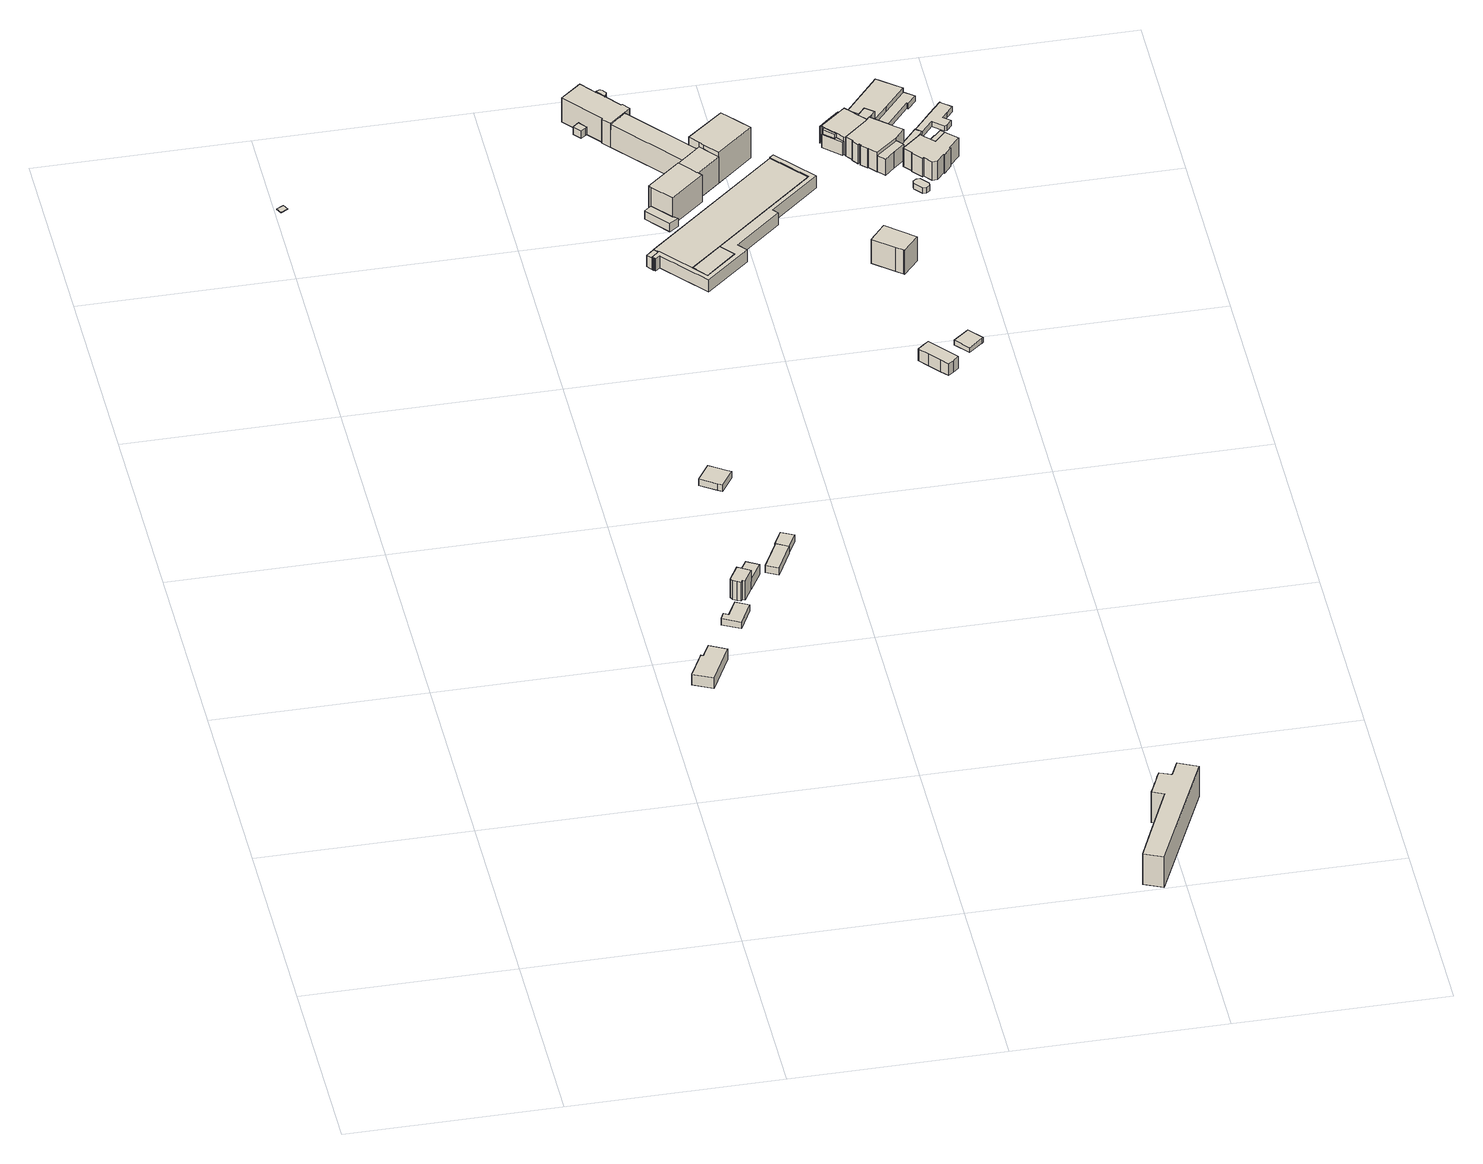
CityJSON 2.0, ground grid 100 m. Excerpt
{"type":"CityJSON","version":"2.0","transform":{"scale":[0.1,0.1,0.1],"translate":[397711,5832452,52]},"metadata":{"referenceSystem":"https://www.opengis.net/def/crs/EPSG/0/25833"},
"CityObjects":{
"building1":{"type":"Building","attributes":{"Gemeindeschluessel":"11000003","BezugspunktDach":"2200","function":"31001_2000","measuredHeight":0.298,"storeysAboveGround":1},"address":[{"country":"Germany","locality":"Berlin","thoroughfareNumber":"8 (1)","thoroughfareName":"Am Sandhaus"}],"geometry":[{"type":"Solid","lod":"1","boundaries":[[[[0,1,2,3]],[[4,5,6,7]],[[4,7,3,2]],[[5,4,2,1]],[[6,5,1,0]],[[7,6,0,3]]]]}]},
"building2":{"type":"Building","attributes":{"Gemeindeschluessel":"11000003","BezugspunktDach":"2200","function":"31001_2000","measuredHeight":5.87,"storeysAboveGround":1},"address":[{"country":"Germany","locality":"Berlin","thoroughfareNumber":"2 (7)","thoroughfareName":"Wiltbergstraße"}],"geometry":[{"type":"Solid","lod":"1","boundaries":[[[[8,9,10,11,12,13,14]],[[15,16,17,18,19,20,21]],[[15,21,14,13]],[[16,15,13,12]],[[17,16,12,11]],[[18,17,11,10]],[[19,18,10,9]],[[20,19,9,8]],[[21,20,8,14]]]]}]},
"building3":{"type":"Building","attributes":{"Gemeindeschluessel":"11000003","BezugspunktDach":"2200","function":"31001_2523","measuredHeight":3.53,"storeysAboveGround":1},"address":[{"country":"Germany","locality":"Berlin","thoroughfareNumber":"2 (11)","thoroughfareName":"Wiltbergstraße"}],"geometry":[{"type":"Solid","lod":"1","boundaries":[[[[22,23,24,25,26,27]],[[28,29,30,31,32,33]],[[28,33,27,26]],[[29,28,26,25]],[[30,29,25,24]],[[31,30,24,23]],[[32,31,23,22]],[[33,32,22,27]]]]}]},
"building4":{"type":"Building","attributes":{"Gemeindeschluessel":"11000003","function":"31001_2000"},"address":[{"country":"Germany","locality":"Berlin","thoroughfareNumber":"2 (13)","thoroughfareName":"Wiltbergstraße"}],"children":["building4-1","building4-2"]},
"building4-1":{"type":"BuildingPart","attributes":{"BezugspunktDach":"2200","measuredHeight":7.13,"storeysAboveGround":1},"parents":["building4"],"geometry":[{"type":"MultiSurface","lod":"1","boundaries":[[[34,35,36,37]],[[38,39,40,41]],[[38,41,37,36]],[[39,38,36,35]],[[40,39,35,34]],[[41,40,34,42,43]],[[43,42,34,37]]]}]},
"building4-2":{"type":"BuildingPart","attributes":{"BezugspunktDach":"2200","measuredHeight":13.41,"storeysAboveGround":1},"parents":["building4"],"geometry":[{"type":"MultiSurface","lod":"1","boundaries":[[[44,45,46,47,48,49,50,51]],[[43,42,52,53,54,55,56,57]],[[43,57,51,50]],[[34,37,43,50,49]],[[52,42,49,48]],[[53,52,48,47]],[[54,53,47,46]],[[55,54,46,45]],[[56,55,45,44]],[[57,56,44,51]],[[42,43,37,34]]]}]},
"building5":{"type":"Building","attributes":{"Gemeindeschluessel":"11000003","BezugspunktDach":"2200","function":"31001_2000","measuredHeight":3.94,"storeysAboveGround":1},"address":[{"country":"Germany","locality":"Berlin","thoroughfareNumber":"2 (10)","thoroughfareName":"Wiltbergstraße"}],"geometry":[{"type":"Solid","lod":"1","boundaries":[[[[58,59,60,61]],[[62,63,64,65]],[[62,65,61,60]],[[63,62,60,59]],[[64,63,59,58]],[[65,64,58,61]]]]}]},
"building6":{"type":"Building","attributes":{"Gemeindeschluessel":"11000003","BezugspunktDach":"2200","function":"31001_3095","measuredHeight":3.57,"storeysAboveGround":1},"address":[{"country":"Germany","locality":"Berlin","thoroughfareNumber":"2 (8)","thoroughfareName":"Wiltbergstraße"}],"geometry":[{"type":"Solid","lod":"1","boundaries":[[[[66,67,68,69,70,71]],[[72,73,74,75,76,77]],[[72,77,71,70]],[[73,72,70,69]],[[74,73,69,68]],[[75,74,68,67]],[[76,75,67,66]],[[77,76,66,71]]]]}]},
"building7":{"type":"Building","attributes":{"Gemeindeschluessel":"11000003","BezugspunktDach":"2200","function":"31001_2000","measuredHeight":3.86,"storeysAboveGround":1},"address":[{"country":"Germany","locality":"Berlin","thoroughfareNumber":"2 (9)","thoroughfareName":"Wiltbergstraße"}],"geometry":[{"type":"Solid","lod":"1","boundaries":[[[[60,59,78,79,80]],[[81,82,83,84,85]],[[81,85,80,79]],[[82,81,79,78]],[[83,82,78,59]],[[84,83,59,60]],[[85,84,60,80]]]]}]},
"building8":{"type":"Building","attributes":{"name":"Hufeland-Schule","Gemeindeschluessel":"11000003","BezugspunktDach":"2200","function":"31001_3021","measuredHeight":16.99,"storeysAboveGround":5},"address":[{"country":"Germany","locality":"Berlin","thoroughfareNumber":"18","thoroughfareName":"Walter-Friedrich-Straße"}],"geometry":[{"type":"Solid","lod":"1","boundaries":[[[[86,87,88,89,90,91,92,93,94,95,96,97,98,99]],[[100,101,102,103,104,105,106,107,108,109,110,111,112,113]],[[100,113,99,98]],[[101,100,98,97]],[[102,101,97,96]],[[103,102,96,95]],[[104,103,95,94]],[[105,104,94,93]],[[106,105,93,92]],[[107,106,92,91]],[[108,107,91,90]],[[109,108,90,89]],[[110,109,89,88]],[[111,110,88,87]],[[112,111,87,86]],[[113,112,86,99]]]]}]},
"building9":{"type":"Building","attributes":{"name":"Grundschule am Sandhaus","Gemeindeschluessel":"11000003","function":"31001_3021"},"address":[{"country":"Germany","locality":"Berlin","thoroughfareNumber":"37, 39","thoroughfareName":"Wiltbergstraße"}],"children":["building9-1","building9-2","building9-3","building9-4","building9-5","building9-6","building9-7","building9-8","building9-9"]},
"building9-1":{"type":"BuildingPart","attributes":{"BezugspunktDach":"2200","measuredHeight":15.42,"storeysAboveGround":2},"parents":["building9"],"geometry":[{"type":"MultiSurface","lod":"1","boundaries":[[[114,115,116,117,118,119,120]],[[121,122,123,124,125,126,127]],[[123,122,118,117]],[[127,126,114,120]],[[121,127,120,119]],[[128,122,129,130,118]],[[130,129,121,119]],[[124,123,117,116,131]],[[125,124,116,115]],[[125,115,114,126]]]}]},
"building9-2":{"type":"BuildingPart","attributes":{"BezugspunktDach":"2200","measuredHeight":17.64,"storeysAboveGround":2},"parents":["building9"],"geometry":[{"type":"MultiSurface","lod":"1","boundaries":[[[132,133,134,135,136,137,138,139,140]],[[141,142,143,144,145,146,147,148,149]],[[141,149,140,139]],[[150,151,139,138]],[[142,141,151,152,153]],[[154,155,156,138,137]],[[157,154,137,136]],[[145,144,136,135]],[[146,145,135,134]],[[147,146,134,133]],[[158,159,147,133,132]],[[149,148,132,140]],[[153,152,151,150]],[[143,160,155,154]],[[142,156,155,160]],[[144,161,143,154,157]],[[148,147,159,158]]]}]},
"building9-3":{"type":"BuildingPart","attributes":{"BezugspunktDach":"2200","measuredHeight":17.94,"storeysAboveGround":2},"parents":["building9"],"geometry":[{"type":"MultiSurface","lod":"1","boundaries":[[[155,157,162,163,164,165,166,156]],[[167,168,169,170,145,144,160,142]],[[167,142,156,166]],[[116,115,114,126,125,124,168,167,166,165]],[[145,170,163,162]],[[144,145,162,157]],[[124,125,115,116]],[[125,126,114,115]],[[169,171,172,173,164]],[[173,174,172,168,165]],[[170,175,169,164,163]],[[160,143,154,155]],[[144,157,154,143]],[[160,155,156,142,176]]]}]},
"building9-4":{"type":"BuildingPart","attributes":{"BezugspunktDach":"2200","measuredHeight":16.96,"storeysAboveGround":2},"parents":["building9"],"geometry":[{"type":"MultiSurface","lod":"1","boundaries":[[[177,178,179,180,181,182,183,184,185,186,187,188,189]],[[190,191,192,193,194,195,196,122,129,127,197,198,199]],[[190,199,189,188]],[[191,190,188,187]],[[192,191,187,186]],[[194,193,185,184]],[[195,194,184,183]],[[196,195,183,182]],[[122,196,182,181]],[[130,118,181,180]],[[127,120,119,130,129,180,179]],[[197,127,179,178]],[[198,197,178,177]],[[199,200,201,202,203,198,177,189]],[[193,192,186,185]],[[129,122,118,130]],[[121,119,120,127]],[[121,129,130,119]],[[203,202,201,200]]]}]},
"building9-5":{"type":"BuildingPart","attributes":{"BezugspunktDach":"2200","measuredHeight":13.78,"storeysAboveGround":2},"parents":["building9"],"geometry":[{"type":"MultiSurface","lod":"1","boundaries":[[[204,205,206,207,208,209,210,211,212,213,214,215,216,217,218]],[[219,220,221,222,223,224,225,226,227,228,229,230,231,193,192]],[[219,192,218,217]],[[220,219,217,216]],[[221,220,216,215]],[[222,221,215,214]],[[223,222,214,213]],[[224,223,213,212]],[[225,224,212,211]],[[226,225,211,210]],[[227,226,210,209]],[[228,227,209,208]],[[229,228,208,207]],[[230,229,207,206]],[[231,230,206,205]],[[193,231,205,204]],[[232,186,185,193,204,218]],[[192,193,185,186,232]]]}]},
"building9-6":{"type":"BuildingPart","attributes":{"BezugspunktDach":"2200","measuredHeight":4.35,"storeysAboveGround":2},"parents":["building9"],"geometry":[{"type":"Solid","lod":"1","boundaries":[[[[233,234,202,201,235,236]],[[237,200,203,238,239,240]],[[237,240,236,235]],[[200,237,235,201]],[[238,203,202,234]],[[239,238,234,233]],[[240,239,233,236]],[[203,200,201,202]]]]}]},
"building9-7":{"type":"BuildingPart","attributes":{"BezugspunktDach":"2200","measuredHeight":19.81,"storeysAboveGround":2},"parents":["building9"],"geometry":[{"type":"MultiSurface","lod":"1","boundaries":[[[241,242,243,244,245,246,247]],[[248,249,250,170,172,168,251]],[[248,251,247,246]],[[249,248,246,245]],[[250,249,245,244]],[[170,250,244,243]],[[173,164,163,243,242]],[[168,165,173,172,242,241]],[[251,168,124,123,117,116,241,247]],[[172,169,164,173]],[[169,170,163,164]],[[252,172,173,165,168]],[[116,117,123,124]]]}]},
"building9-8":{"type":"BuildingPart","attributes":{"BezugspunktDach":"2200","measuredHeight":4.73,"storeysAboveGround":2},"parents":["building9"],"geometry":[{"type":"MultiSurface","lod":"1","boundaries":[[[253,254,159,158,255]],[[148,147,256,257,258]],[[148,258,255,158]],[[148,259,148,147]],[[256,147,159,254]],[[257,256,254,253]],[[258,257,253,255]],[[147,148,259,158,159]]]}]},
"building9-9":{"type":"BuildingPart","attributes":{"BezugspunktDach":"2200","measuredHeight":11.6,"storeysAboveGround":2},"parents":["building9"],"geometry":[{"type":"MultiSurface","lod":"1","boundaries":[[[151,150,260,261]],[[262,153,152,263]],[[262,263,261,260]],[[153,262,260,150]],[[263,152,151,261]],[[153,264,150,151,152]]]}]},
"building10":{"type":"Building","attributes":{"Gemeindeschluessel":"11000003","function":"31001_2052"},"address":[{"country":"Germany","locality":"Berlin","thoroughfareNumber":"35","thoroughfareName":"Wiltbergstraße"}],"children":["building10-1","building10-2","building10-3"]},
"building10-1":{"type":"BuildingPart","attributes":{"BezugspunktDach":"2200","measuredHeight":6.35,"storeysAboveGround":1},"parents":["building10"],"geometry":[{"type":"MultiSurface","lod":"1","boundaries":[[[265,266,267,268,269,270,271,272,273,274]],[[275,276,277,278,279,280,281,282,283,284]],[[275,284,274,273]],[[276,275,273,272]],[[277,276,272,271]],[[278,277,271,270]],[[279,278,270,269]],[[282,281,267,266]],[[283,282,266,265]],[[284,285,286,265,274]],[[280,279,269,268]],[[281,280,287,268,267]],[[283,286,285,284,288]]]}]},
"building10-2":{"type":"BuildingPart","attributes":{"BezugspunktDach":"2200","measuredHeight":6.3,"storeysAboveGround":1},"parents":["building10"],"geometry":[{"type":"Solid","lod":"1","boundaries":[[[[289,290,291,286,285,292]],[[284,283,293,294,295,296]],[[284,296,292,285]],[[293,283,286,291]],[[294,293,291,290]],[[295,294,290,289]],[[296,295,289,292]],[[283,284,285,286]]]]}]},
"building10-3":{"type":"BuildingPart","attributes":{"BezugspunktDach":"2200","measuredHeight":6.74,"storeysAboveGround":1},"parents":["building10"],"geometry":[{"type":"MultiSurface","lod":"1","boundaries":[[[297,298,299,300]],[[280,301,302,282]],[[268,267,266,300,299]],[[301,280,299,298]],[[302,301,298,297]],[[282,302,297,300]],[[303,280,281,267,268]],[[281,282,266,267,304]]]}]},
"building11":{"type":"Building","attributes":{"Gemeindeschluessel":"11000003","BezugspunktDach":"2200","function":"51009_1610","measuredHeight":6.76,"storeysAboveGround":0},"address":[{"country":"Germany","locality":"Berlin"}],"geometry":[{"type":"Solid","lod":"1","boundaries":[[[[305,306,307,308,309,310,311,312,313,314,315,316,317,299,298,297,318,319]],[[283,302,301,280,278,277,320,321,322,323,324,325,326,327,328,295,294,293]],[[283,293,319,318]],[[302,283,318,297]],[[301,302,297,298]],[[280,301,298,299]],[[278,280,299,317]],[[277,278,317,316]],[[320,277,316,315]],[[321,320,315,314]],[[322,321,314,313]],[[323,322,313,312]],[[324,323,312,311]],[[325,324,311,310]],[[326,325,310,309]],[[327,326,309,308]],[[328,327,308,307]],[[295,328,307,306]],[[294,295,306,305]],[[293,294,305,319]]]]}]},
"building12":{"type":"Building","attributes":{"Gemeindeschluessel":"11000003","BezugspunktDach":"2200","function":"31001_2000","measuredHeight":7.41,"storeysAboveGround":2},"address":[{"country":"Germany","locality":"Berlin","thoroughfareNumber":"24","thoroughfareName":"Wiltbergstraße"}],"geometry":[{"type":"Solid","lod":"1","boundaries":[[[[329,330,331,332,333,334,335,336,337]],[[338,339,340,341,342,343,344,345,346]],[[338,346,337,336]],[[339,338,336,335]],[[340,339,335,334]],[[341,340,334,333]],[[342,341,333,332]],[[343,342,332,331]],[[344,343,331,330]],[[345,344,330,329]],[[346,345,329,337]]]]}]},
"building13":{"type":"Building","attributes":{"Gemeindeschluessel":"11000003","BezugspunktDach":"2200","function":"31001_3095","measuredHeight":16.01,"storeysAboveGround":2},"address":[{"country":"Germany","locality":"Berlin","thoroughfareNumber":"2","thoroughfareName":"Wiltbergstraße"}],"geometry":[{"type":"Solid","lod":"1","boundaries":[[[[347,348,349,350,351,352]],[[353,354,355,356,357,358]],[[353,358,352,351]],[[354,353,351,350]],[[355,354,350,349]],[[356,355,349,348]],[[357,356,348,347]],[[358,357,347,352]]]]}]},
"building14":{"type":"Building","attributes":{"Gemeindeschluessel":"11000003","BezugspunktDach":"2200","function":"31001_3061","measuredHeight":2.64,"storeysAboveGround":1},"address":[{"country":"Germany","locality":"Berlin","thoroughfareNumber":"27 (4)","thoroughfareName":"Wiltbergstraße"}],"geometry":[{"type":"Solid","lod":"1","boundaries":[[[[359,360,361,362,363,364]],[[365,366,367,368,369,370]],[[365,370,364,363]],[[366,365,363,362]],[[367,366,362,361]],[[368,367,361,360]],[[369,368,360,359]],[[370,369,359,364]]]]}]},
"building15":{"type":"Building","attributes":{"Gemeindeschluessel":"11000003","BezugspunktDach":"2200","function":"51009_1610","measuredHeight":7.32,"storeysAboveGround":0},"address":[{"country":"Germany","locality":"Berlin"}],"geometry":[{"type":"Solid","lod":"1","boundaries":[[[[371,372,373,374,375,376]],[[377,378,379,380,381,382]],[[377,382,376,375]],[[378,377,375,374]],[[379,378,374,373]],[[380,379,373,372]],[[381,380,372,371]],[[382,381,371,376]]]]}]},
"building16":{"type":"Building","attributes":{"Gemeindeschluessel":"11000003","BezugspunktDach":"2200","function":"31001_2310","measuredHeight":10.86,"storeysAboveGround":2},"address":[{"country":"Germany","locality":"Berlin","thoroughfareNumber":"34","thoroughfareName":"Wiltbergstraße"}],"geometry":[{"type":"Solid","lod":"1","boundaries":[[[[383,384,385,386,387,388,389,390,391,392,393,394,395,396,397,398]],[[399,400,401,402,403,404,405,406,407,408,409,410,411,412,413,414]],[[399,414,398,397]],[[400,399,397,396]],[[401,400,396,395]],[[402,401,395,394]],[[403,402,394,393]],[[404,403,393,392]],[[405,404,392,391]],[[406,405,391,390]],[[407,406,390,389]],[[408,407,389,388]],[[409,408,388,387]],[[410,409,387,386]],[[411,410,386,385]],[[412,411,385,384]],[[413,412,384,383]],[[414,413,383,398]]]]}]},
"building17":{"type":"Building","attributes":{"Gemeindeschluessel":"11000003","BezugspunktDach":"2200","function":"31001_2310","measuredHeight":10.07,"storeysAboveGround":2},"address":[{"country":"Germany","locality":"Berlin","thoroughfareNumber":"32","thoroughfareName":"Wiltbergstraße"}],"geometry":[{"type":"Solid","lod":"1","boundaries":[[[[415,416,417,418,419,420]],[[421,422,423,424,425,426]],[[421,426,420,419]],[[422,421,419,418]],[[423,422,418,417]],[[424,423,417,416]],[[425,424,416,415]],[[426,425,415,420]]]]}]},
"building18":{"type":"Building","attributes":{"Gemeindeschluessel":"11000003","function":"31001_2010"},"address":[{"country":"Germany","locality":"Berlin","thoroughfareNumber":"36","thoroughfareName":"Wiltbergstraße"}],"children":["building18-1","building18-2","building18-3","building18-4","building18-5"]},
"building18-1":{"type":"BuildingPart","attributes":{"BezugspunktDach":"2200","measuredHeight":6.96,"storeysAboveGround":3},"parents":["building18"],"geometry":[{"type":"MultiSurface","lod":"1","boundaries":[[[427,428,429,430,431,432,433,434,435,436,437]],[[438,439,440,441,442,443,444,445,446,447,448]],[[438,448,437,436]],[[439,438,436,435]],[[440,439,435,434]],[[441,440,434,433]],[[442,441,433,432]],[[443,442,432,431]],[[444,443,431,430]],[[447,446,428,427]],[[448,447,427,437]],[[445,444,430,429]],[[445,429,428,446,449]]]}]},
"building18-2":{"type":"BuildingPart","attributes":{"BezugspunktDach":"2200","measuredHeight":10.8,"storeysAboveGround":3},"parents":["building18"],"geometry":[{"type":"MultiSurface","lod":"1","boundaries":[[[450,451,452,453,454,455]],[[456,457,458,459,460,461]],[[456,461,455,454]],[[457,456,454,453]],[[458,457,453,452]],[[461,460,450,455]],[[459,458,452,451]],[[460,462,459,463,451,450]]]}]},
"building18-3":{"type":"BuildingPart","attributes":{"BezugspunktDach":"2200","measuredHeight":9.99,"storeysAboveGround":3},"parents":["building18"],"geometry":[{"type":"MultiSurface","lod":"1","boundaries":[[[464,465,466,467,468,469,470,471,472,473,474,475]],[[458,476,477,478,479,480,481,482,483,484,485,460]],[[458,460,459,451,450,475,474],[459,458,452,451]],[[476,458,474,473]],[[477,476,473,472]],[[478,477,472,471]],[[479,478,471,470]],[[486,487,479,470,469]],[[481,480,469,468]],[[482,481,468,467]],[[483,482,467,466]],[[484,483,466,465]],[[488,489,490,491,492,485,484,465,464]],[[460,485,464,475]],[[452,458,459,451]],[[450,451,459,460]],[[480,479,487,486]],[[492,491,490,489,488]]]}]},
"building18-4":{"type":"BuildingPart","attributes":{"BezugspunktDach":"2200","measuredHeight":9.79,"storeysAboveGround":3},"parents":["building18"],"geometry":[{"type":"MultiSurface","lod":"1","boundaries":[[[486,493,494,495,496,487]],[[446,444,497,498,480,479]],[[446,479,487,496]],[[444,430,429,428,446,496,495]],[[497,444,495,494]],[[498,497,494,493]],[[480,498,493,486]],[[445,429,430,444,499]],[[445,500,446,428,429]],[[479,480,486,487]]]}]},
"building18-5":{"type":"BuildingPart","attributes":{"BezugspunktDach":"2200","measuredHeight":9.65,"storeysAboveGround":3},"parents":["building18"],"geometry":[{"type":"Solid","lod":"1","boundaries":[[[[501,490,489,502]],[[492,491,503,504]],[[492,504,502,489]],[[503,491,490,501]],[[504,503,501,502]],[[491,492,489,490]]]]}]},
"building19":{"type":"Building","attributes":{"Gemeindeschluessel":"11000003","BezugspunktDach":"2200","function":"31001_2080","measuredHeight":3.02,"storeysAboveGround":1},"address":[{"country":"Germany","locality":"Berlin","thoroughfareNumber":"30 (4)","thoroughfareName":"Wiltbergstraße"}],"geometry":[{"type":"Solid","lod":"1","boundaries":[[[[505,506,507,508,509,510,511,512]],[[513,514,515,516,517,518,519,520]],[[513,520,512,511]],[[514,513,511,510]],[[515,514,510,509]],[[516,515,509,508]],[[517,516,508,507]],[[518,517,507,506]],[[519,518,506,505]],[[520,519,505,512]]]]}]},
"building20":{"type":"Building","attributes":{"Gemeindeschluessel":"11000003","BezugspunktDach":"2200","function":"31001_2310","measuredHeight":10.4,"storeysAboveGround":2},"address":[{"country":"Germany","locality":"Berlin","thoroughfareNumber":"30","thoroughfareName":"Wiltbergstraße"}],"geometry":[{"type":"Solid","lod":"1","boundaries":[[[[521,522,523,524,525,526,527,528,529,530,531,532,533,534,535,536]],[[537,538,539,540,541,542,543,544,545,546,547,548,549,550,551,552]],[[537,552,536,535]],[[538,537,535,534]],[[539,538,534,533]],[[540,539,533,532]],[[541,540,532,531]],[[542,541,531,530]],[[543,542,530,529]],[[544,543,529,528]],[[545,544,528,527]],[[546,545,527,526]],[[547,546,526,525]],[[548,547,525,524]],[[549,548,524,523]],[[550,549,523,522]],[[551,550,522,521]],[[552,551,521,536]]]]}]},
"building21":{"type":"Building","attributes":{"Gemeindeschluessel":"11000003","BezugspunktDach":"2200","function":"31001_2463","measuredHeight":3.15,"storeysAboveGround":1},"address":[{"country":"Germany","locality":"Berlin","thoroughfareNumber":"34 (2)","thoroughfareName":"Wiltbergstraße"}],"geometry":[{"type":"Solid","lod":"1","boundaries":[[[[553,554,555,556,557,558,559,560]],[[561,562,563,564,565,566,567,568]],[[561,568,560,559]],[[562,561,559,558]],[[563,562,558,557]],[[564,563,557,556]],[[565,564,556,555]],[[566,565,555,554]],[[567,566,554,553]],[[568,567,553,560]]]]}]},
"building22":{"type":"Building","attributes":{"Gemeindeschluessel":"11000003","BezugspunktDach":"2200","function":"31001_2310","measuredHeight":4.7,"storeysAboveGround":1},"address":[{"country":"Germany","locality":"Berlin","thoroughfareNumber":"30 (7)","thoroughfareName":"Wiltbergstraße"}],"geometry":[{"type":"Solid","lod":"1","boundaries":[[[[569,570,571,572,573,574,575,576]],[[577,578,579,580,581,582,583,584]],[[577,584,576,575]],[[578,577,575,574]],[[579,578,574,573]],[[580,579,573,572]],[[581,580,572,571]],[[582,581,571,570]],[[583,582,570,569]],[[584,583,569,576]]]]}]},
"building23":{"type":"Building","attributes":{"Gemeindeschluessel":"11000003","function":"31001_2310"},"address":[{"country":"Germany","locality":"Berlin","thoroughfareNumber":"32 (1)","thoroughfareName":"Wiltbergstraße"}],"children":["building23-1","building23-2"]},
"building23-1":{"type":"BuildingPart","attributes":{"BezugspunktDach":"2200","measuredHeight":3.02,"storeysAboveGround":2},"parents":["building23"],"geometry":[{"type":"MultiSurface","lod":"1","boundaries":[[[585,586,587,588,589,590,591,592,593,594,595,596,597]],[[598,599,600,601,602,603,604,605,606,607,608,609,610]],[[598,610,597,596]],[[599,598,596,595]],[[600,599,595,594]],[[601,600,594,593]],[[602,601,593,592]],[[603,602,592,591]],[[604,603,591,590]],[[605,604,590,589]],[[606,605,589,588]],[[607,606,588,587]],[[608,607,587,586]],[[609,608,586,585]],[[610,609,585,597,611]]]}]},
"building23-2":{"type":"BuildingPart","attributes":{"BezugspunktDach":"2200","measuredHeight":3.24,"storeysAboveGround":2},"parents":["building23"],"geometry":[{"type":"MultiSurface","lod":"1","boundaries":[[[612,613,614,615,616,617,618]],[[619,610,609,620,621,622,623]],[[619,623,618,617]],[[610,619,617,616]],[[609,610,624,610,609,585,597,616,615]],[[620,609,615,614]],[[621,620,614,613]],[[622,621,613,612]],[[623,622,612,618]],[[597,585,609,610,624]]]}]}
},
"vertices":[
[16,5418,54],[50,5437,54],[36,5465,54],[2,5446,54],[36,5465,51],[50,5437,51],[16,5418,51],[2,5446,51],
[1221,1719,118],[1320,1910,118],[1240,1952,118],[1205,1885,118],[1194,1891,118],[1190,1883,118],[1129,1766,118],[1190,1883,59],[1194,1891,59],[1205,1885,59],[1240,1952,59],[1320,1910,59],[1221,1719,59],[1129,1766,59],
[1422,2108,99],[1482,2223,99],[1420,2255,99],[1378,2173,99],[1355,2185,99],[1338,2152,99],[1355,2185,63],[1378,2173,63],[1420,2255,63],[1482,2223,63],[1422,2108,63],[1338,2152,63],
[1520,2377,115],[1577,2474,115],[1520,2507,115],[1462,2412,115],[1520,2507,60],[1577,2474,60],[1520,2377,60],[1462,2412,60],[1520,2377,61],[1462,2412,61],
[1424,2322,167],[1442,2312,167],[1459,2303,167],[1467,2314,167],[1479,2309,167],[1520,2377,167],[1462,2412,167],[1417,2337,167],[1479,2309,61],[1467,2314,61],[1459,2303,61],[1442,2312,61],[1424,2322,61],[1417,2337,61],
[1661,2454,99],[1735,2596,99],[1679,2626,99],[1604,2484,99],[1679,2626,59],[1735,2596,59],[1661,2454,59],[1604,2484,59],
[1521,3135,65],[1541,3122,65],[1599,3208,65],[1579,3222,65],[1503,3272,65],[1445,3185,65],[1503,3272,29],[1579,3222,29],[1599,3208,29],[1541,3122,29],[1521,3135,29],[1445,3185,29],
[1774,2670,99],[1714,2701,99],[1676,2627,99],[1714,2701,60],[1774,2670,60],[1735,2596,60],[1679,2626,60],[1676,2627,60],
[2900,8,178],[3178,610,178],[3086,653,178],[3051,576,178],[2994,600,178],[2980,569,178],[2973,554,178],[2959,522,178],[2949,501,178],[2936,472,178],[2990,446,178],[2874,189,178],[2858,153,178],[2811,48,178],[2858,153,8],[2874,189,8],[2990,446,8],[2936,472,8],[2949,501,8],[2959,522,8],[2973,554,8],[2980,569,8],[2994,600,8],[3051,576,8],[3086,653,8],[3178,610,8],[2900,8,8],[2811,48,8],
[1805,5280,170],[1843,5312,170],[1881,5345,170],[1844,5391,170],[1611,5667,170],[1572,5634,170],[1534,5600,170],[1572,5634,42],[1611,5667,42],[1844,5391,42],[1881,5345,42],[1843,5312,42],[1805,5280,42],[1534,5600,42],[1611,5667,47],[1586,5645,42],[1586,5645,170],[1881,5345,54],
[1616,5101,192],[1694,5008,192],[1854,5142,192],[1838,5162,192],[1837,5162,192],[1811,5195,192],[1768,5248,192],[1754,5236,192],[1607,5112,192],[1754,5236,40],[1768,5248,40],[1811,5195,40],[1837,5162,40],[1838,5162,40],[1854,5142,40],[1694,5008,40],[1616,5101,40],[1607,5112,40],[1768,5248,159],[1754,5236,159],[1754,5236,43],[1768,5248,43],[1811,5195,189],[1802,5205,189],[1768,5248,189],[1837,5162,189],[1616,5101,87],[1694,5008,87],[1802,5205,40],[1834,5166,40],
[1838,5162,189],[1951,5258,189],[1916,5302,189],[1881,5345,189],[1805,5280,189],[1805,5280,40],[1881,5345,40],[1916,5302,40],[1951,5258,40],[1901,5321,40],[1898,5325,40],[1898,5325,189],[1898,5325,160],[1919,5298,40],[1802,5206,40],
[1506,5642,175],[1502,5637,175],[1534,5600,175],[1586,5645,175],[1611,5667,175],[1638,5691,175],[1612,5724,175],[1606,5721,175],[1547,5793,175],[1515,5831,175],[1513,5831,175],[1457,5902,175],[1358,5821,175],[1457,5902,42],[1513,5831,42],[1515,5831,42],[1547,5793,42],[1606,5721,42],[1612,5724,42],[1638,5691,42],[1502,5637,42],[1506,5642,42],[1358,5821,42],[1420,5746,42],[1420,5746,85],[1449,5711,85],[1449,5711,42],
[1547,5793,179],[1552,5798,179],[1554,5801,179],[1556,5805,179],[1557,5809,179],[1557,5813,179],[1557,5817,179],[1544,5834,179],[1541,5836,179],[1536,5838,179],[1532,5839,179],[1527,5838,179],[1523,5836,179],[1519,5834,179],[1515,5831,179],[1519,5834,42],[1523,5836,42],[1527,5838,42],[1532,5839,42],[1536,5838,42],[1541,5836,42],[1544,5834,42],[1557,5817,42],[1557,5813,42],[1557,5809,42],[1556,5805,42],[1554,5801,42],[1552,5798,42],[1515,5831,62],
[1420,5687,85],[1443,5705,85],[1413,5741,85],[1391,5722,85],[1413,5741,42],[1443,5705,42],[1420,5687,42],[1391,5722,42],
[1881,5345,213],[1898,5325,213],[1951,5258,213],[2125,5406,213],[2071,5469,213],[2017,5533,213],[1844,5391,213],[2017,5533,40],[2071,5469,40],[2125,5406,40],[1844,5391,40],[1891,5332,40],
[1673,4963,87],[1716,4991,87],[1581,5073,87],[1716,4991,40],[1673,4963,40],[1581,5073,40],[1616,5101,82],
[1756,5261,159],[1742,5249,159],[1756,5261,43],[1742,5249,43],[1768,5248,130],
[1584,4762,96],[1706,4619,96],[1707,4620,96],[1852,4743,96],[2334,5152,96],[2335,5153,96],[2194,5319,96],[2193,5318,96],[1567,4786,96],[1565,4784,96],[1567,4786,32],[2193,5318,32],[2194,5319,32],[2335,5153,32],[2334,5152,32],[1852,4743,32],[1707,4620,32],[1706,4619,32],[1584,4762,32],[1565,4784,32],[1565,4784,95],[1584,4762,95],[1852,4743,64],[1566,4783,32],
[1552,4719,95],[1554,4720,95],[1547,4729,95],[1525,4750,95],[1547,4729,32],[1554,4720,32],[1552,4719,32],[1525,4750,32],
[1761,4553,100],[1907,4677,100],[1852,4743,100],[1706,4619,100],[1907,4677,32],[1761,4553,32],[1852,4743,39],[1707,4620,58],
[1554,4720,100],[1552,4719,100],[1559,4711,100],[1580,4730,100],[1759,4519,100],[1967,4696,100],[1932,4738,100],[2153,4926,100],[2133,4950,100],[2369,5151,100],[2213,5335,100],[2194,5319,100],[2335,5153,100],[1584,4762,100],[1547,4729,100],[2213,5335,32],[2369,5151,32],[2133,4950,32],[2153,4926,32],[1932,4738,32],[1967,4696,32],[1759,4519,32],[1580,4730,32],[1559,4711,32],
[2609,3825,89],[2652,3774,89],[2681,3740,89],[2707,3761,89],[2733,3783,89],[2624,3915,89],[2598,3893,89],[2574,3873,89],[2571,3871,89],[2574,3873,23],[2598,3893,23],[2624,3915,23],[2733,3783,23],[2707,3761,23],[2681,3740,23],[2652,3774,23],[2609,3825,23],[2571,3871,23],
[2598,4508,161],[2628,4483,161],[2632,4480,161],[2706,4563,161],[2576,4673,161],[2503,4586,161],[2576,4673,26],[2706,4563,26],[2632,4480,26],[2628,4483,26],[2598,4508,26],[2503,4586,26],
[2803,3879,53],[2868,3933,53],[2870,3931,53],[2877,3937,53],[2820,4004,53],[2747,3945,53],[2820,4004,26],[2877,3937,26],[2870,3931,26],[2868,3933,26],[2803,3879,26],[2747,3945,26],
[2527,5348,109],[2534,5355,109],[2506,5389,109],[2499,5383,109],[2452,5427,109],[2448,5422,109],[2452,5427,36],[2499,5383,36],[2506,5389,36],[2534,5355,36],[2527,5348,36],[2448,5422,36],
[2567,5318,138],[2564,5315,138],[2585,5284,138],[2591,5289,138],[2598,5281,138],[2592,5276,138],[2620,5249,138],[2623,5251,138],[2655,5213,138],[2758,5299,138],[2803,5352,138],[2763,5386,138],[2741,5405,138],[2670,5467,138],[2652,5446,138],[2541,5349,138],[2652,5446,30],[2670,5467,30],[2741,5405,30],[2763,5386,30],[2803,5352,30],[2758,5299,30],[2655,5213,30],[2623,5251,30],[2620,5249,30],[2592,5276,30],[2598,5281,30],[2591,5289,30],[2585,5284,30],[2564,5315,30],[2567,5318,30],[2541,5349,30],
[2686,5177,123],[2735,5222,123],[2785,5266,123],[2758,5299,123],[2706,5256,123],[2655,5213,123],[2706,5256,32],[2758,5299,32],[2785,5266,32],[2735,5222,32],[2686,5177,32],[2655,5213,32],
[2618,5579,88],[2663,5540,88],[2686,5521,88],[2704,5506,88],[2707,5510,88],[2772,5586,88],[2870,5702,88],[2852,5717,88],[2781,5773,88],[2763,5788,88],[2600,5594,88],[2763,5788,35],[2781,5773,35],[2852,5717,35],[2870,5702,35],[2772,5586,35],[2707,5510,35],[2704,5506,35],[2686,5521,35],[2663,5540,35],[2618,5579,35],[2600,5594,35],[2678,5528,35],
[2453,5451,128],[2501,5493,128],[2550,5534,128],[2544,5541,128],[2495,5500,128],[2447,5458,128],[2495,5500,35],[2544,5541,35],[2550,5534,35],[2501,5493,35],[2453,5451,35],[2447,5458,35],[2465,5462,35],[2501,5493,125],
[2463,5439,135],[2506,5389,135],[2534,5355,135],[2541,5349,135],[2652,5446,135],[2660,5455,135],[2625,5495,135],[2597,5529,135],[2575,5555,135],[2573,5553,135],[2550,5534,135],[2453,5451,135],[2573,5553,35],[2575,5555,35],[2597,5529,35],[2625,5495,35],[2660,5455,35],[2652,5446,35],[2541,5349,35],[2534,5355,35],[2506,5389,35],[2463,5439,35],[2660,5455,133],[2625,5495,133],[2463,5439,66],[2463,5439,133],[2506,5389,133],[2506,5389,37],[2463,5439,37],
[2670,5467,133],[2684,5483,133],[2704,5506,133],[2663,5540,133],[2684,5483,35],[2670,5467,35],[2702,5508,35],[2686,5522,35],
[2499,5383,133],[2452,5427,133],[2499,5383,37],[2452,5427,37],
[2820,5017,65],[2839,5016,65],[2854,5028,65],[2855,5047,65],[2824,5085,65],[2805,5086,65],[2790,5074,65],[2789,5055,65],[2790,5074,35],[2805,5086,35],[2824,5085,35],[2855,5047,35],[2854,5028,35],[2839,5016,35],[2820,5017,35],[2789,5055,35],
[2808,5183,139],[2804,5180,139],[2845,5132,139],[2849,5136,139],[2880,5099,139],[2905,5100,139],[2940,5141,139],[2944,5138,139],[2979,5180,139],[2975,5184,139],[3028,5243,139],[2975,5295,139],[2924,5238,139],[2880,5284,139],[2866,5300,139],[2775,5221,139],[2866,5300,35],[2880,5284,35],[2924,5238,35],[2975,5295,35],[3028,5243,35],[2975,5184,35],[2979,5180,35],[2944,5138,35],[2940,5141,35],[2905,5100,35],[2880,5099,35],[2849,5136,35],[2845,5132,35],[2804,5180,35],[2808,5183,35],[2775,5221,35],
[2725,5449,65],[2871,5622,65],[2877,5617,65],[2917,5665,65],[2870,5702,65],[2772,5586,65],[2707,5510,65],[2684,5483,65],[2707,5510,34],[2772,5586,34],[2870,5702,34],[2917,5665,34],[2877,5617,34],[2871,5622,34],[2725,5449,34],[2684,5483,34],
[2924,5238,83],[2975,5295,83],[2956,5313,83],[2995,5358,83],[2972,5382,83],[2942,5347,83],[2940,5349,83],[2880,5284,83],[2940,5349,36],[2942,5347,36],[2972,5382,36],[2995,5358,36],[2956,5313,36],[2975,5295,36],[2924,5238,36],[2880,5284,36],
[2898,5407,65],[2953,5474,65],[3003,5431,65],[3015,5435,65],[3039,5463,65],[3006,5491,65],[3032,5523,65],[3062,5558,65],[3021,5594,65],[3015,5600,65],[2957,5533,65],[2903,5469,65],[2870,5431,65],[2903,5469,35],[2957,5533,35],[3015,5600,35],[3021,5594,35],[3062,5558,35],[3032,5523,35],[3006,5491,35],[3039,5463,35],[3015,5435,35],[3003,5431,35],[2953,5474,35],[2898,5407,35],[2870,5431,35],[2870,5431,63],
[2782,5270,67],[2809,5295,67],[2806,5298,67],[2898,5407,67],[2870,5431,67],[2803,5352,67],[2758,5299,67],[2803,5352,35],[2806,5298,35],[2809,5295,35],[2782,5270,35],[2758,5299,35],[2870,5431,44]
]}
